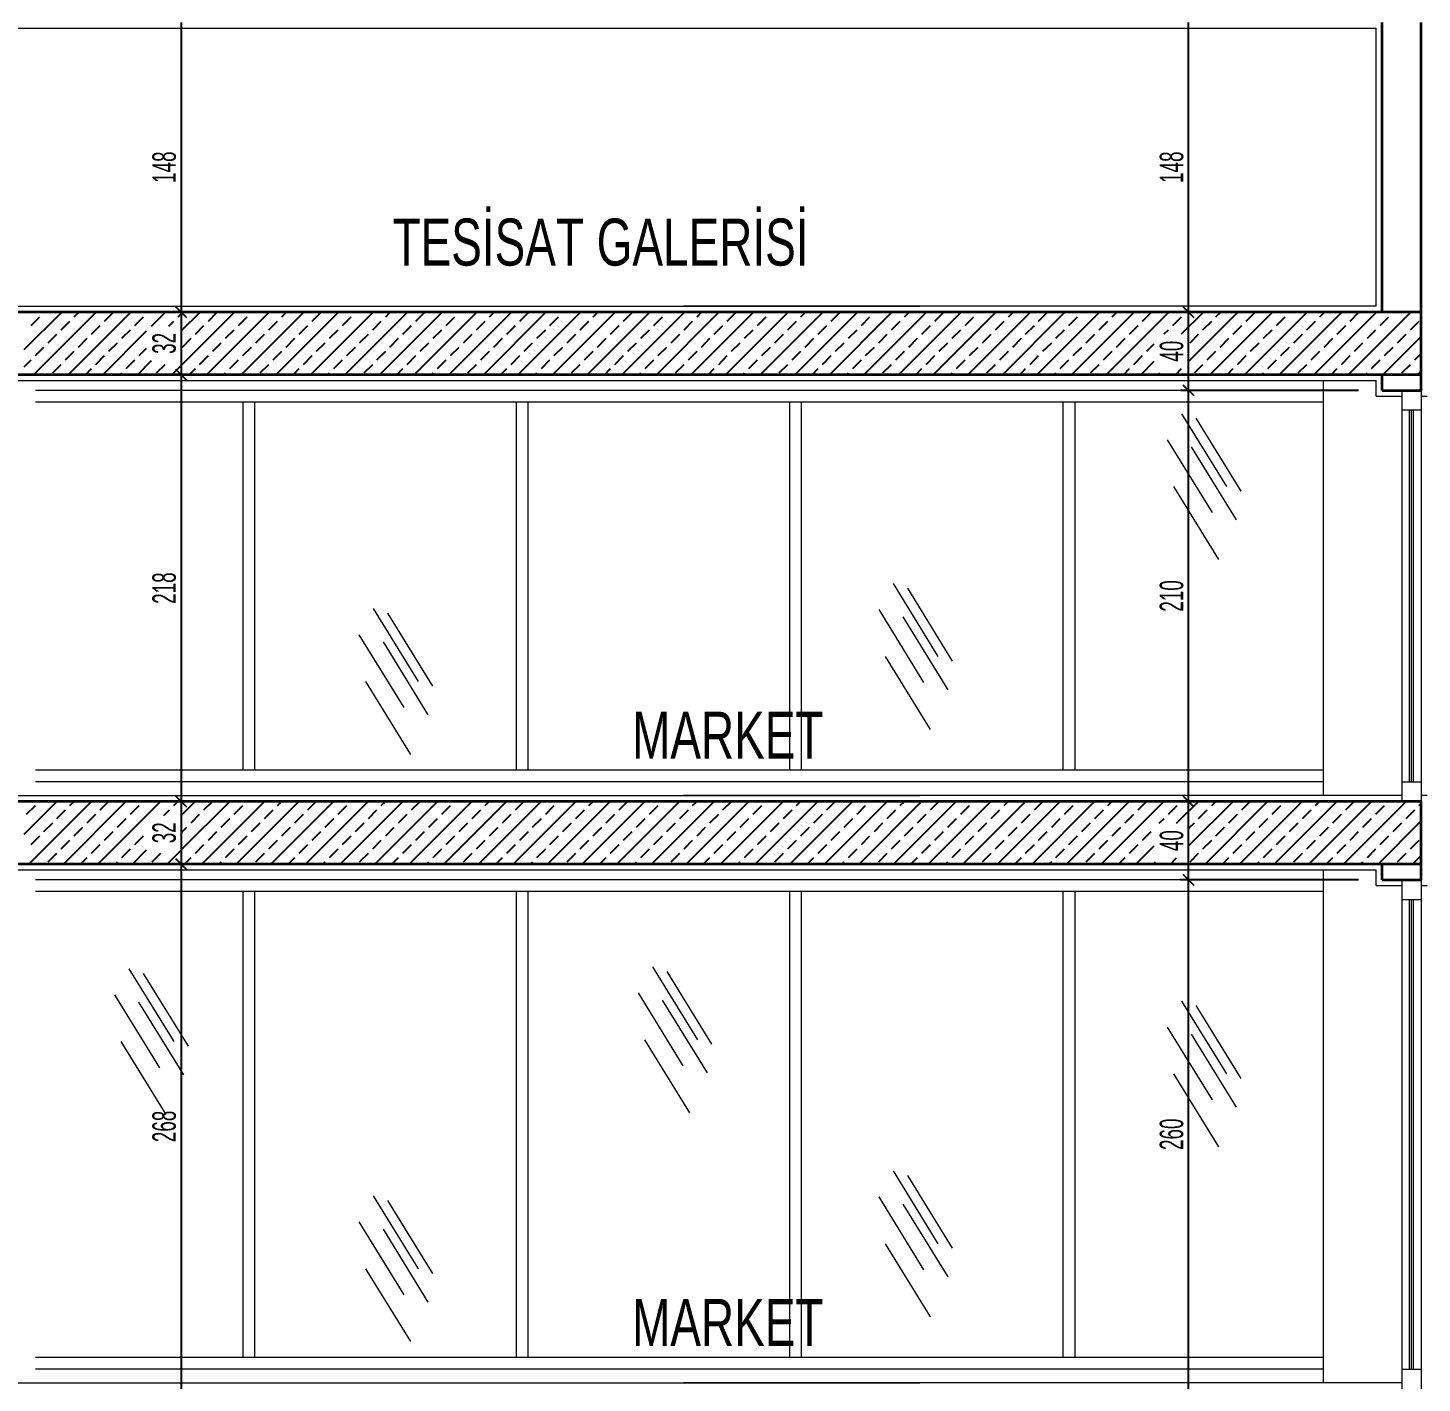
# Model space of a CAD drawing. Header units: inches. Extents: x -7543 to -822, y 102837 to 190349.
# Drawn here: x -827.2412 to -827.0987, y 102836.7985 to 102836.9369 of the extents above; entities that cross this region are included whole.
import ezdxf

# ---------------------------------------------------------------- set-up
doc = ezdxf.new("R2010")
doc.units = ezdxf.units.IN
doc.header["$MEASUREMENT"] = 0
doc.layers.get('0').update_dxf_attribs({"lineweight": 25})
for name, color, linetype, lineweight, true_color in [('DUVAR', 7, 'Continuous', 35, 0xfc4642), ('KAPI', 7, 'Continuous', 18, 0xffb360), ('PENCERE', 7, 'Continuous', 18, 0xffb360)]:
    doc.layers.add(name, color=color, linetype=linetype, lineweight=lineweight, true_color=true_color)
for name, color, linetype, lineweight in [('ICOL', 55, 'Continuous', 25), ('SIVA', 150, 'Continuous', 15), ('TARAMA', 8, 'Continuous', 25), ('YAZI', 7, 'Continuous', 25)]:
    doc.layers.add(name, color=color, linetype=linetype, lineweight=lineweight)
doc.styles.add('arıal', font='arial.ttf', dxfattribs={"width": 0.7})
doc.styles.add('OLCU', font='tromand.shx', dxfattribs={"width": 0.6, "height": 12})

# ---------------------------------------------------------------- blocks, each defined once
blk = doc.blocks.new('_Oblique')
at = {"color": 0, "linetype": 'ByBlock', "lineweight": -2}
blk.add_line((-0.5, -0.5), (0.5, 0.5), dxfattribs=at)

msp = doc.modelspace()

# ---------------------------------------------------------------- linework, layer by layer
at = {"layer": 'DUVAR'}
for p, q in [((-827.10279, 102836.90788), (-827.10279, 102836.93748)), ((-827.09879, 102836.89988), (-827.09879, 102836.93748)), ((-827.09879, 102836.90788), (-827.27379, 102836.90788)), ((-827.09879, 102836.90148), (-827.27379, 102836.90148)), ((-827.10279, 102836.89988), (-827.10279, 102836.90148)), ((-827.10279, 102836.89988), (-827.09879, 102836.89988)), ((-827.09879, 102836.85788), (-827.27379, 102836.85788)), ((-827.09879, 102836.84988), (-827.09879, 102836.85788)), ((-827.09879, 102836.85148), (-827.27379, 102836.85148)), ((-827.10279, 102836.84988), (-827.10279, 102836.85148)), ((-827.10279, 102836.84988), (-827.09879, 102836.84988))]:
    msp.add_line(p, q, dxfattribs=at)
at = {"layer": 'ICOL'}
for p, q in [((-827.22552, 102836.93748), (-827.22552, 102836.90788)), ((-827.12257, 102836.90788), (-827.12257, 102836.93748)), ((-827.22552, 102836.90788), (-827.22552, 102836.90148)), ((-827.12257, 102836.89988), (-827.12257, 102836.90788)), ((-827.22552, 102836.90148), (-827.22552, 102836.85788)), ((-827.12257, 102836.85788), (-827.12257, 102836.89988)), ((-827.22552, 102836.85788), (-827.22552, 102836.85148)), ((-827.12257, 102836.84988), (-827.12257, 102836.85788)), ((-827.22552, 102836.85148), (-827.22552, 102836.79788)), ((-827.12257, 102836.79788), (-827.12257, 102836.84988))]:
    msp.add_line(p, q, dxfattribs=at)
at = {"layer": 'ICOL', "color": 53}
for p, q in [((-827.22792, 102836.90788), (-827.22636, 102836.90788)), ((-827.22792, 102836.90788), (-827.22636, 102836.90788)), ((-827.12039, 102836.90788), (-827.12341, 102836.90788)), ((-827.12039, 102836.90788), (-827.12341, 102836.90788)), ((-827.22792, 102836.90148), (-827.22636, 102836.90148)), ((-827.22792, 102836.90148), (-827.22636, 102836.90148)), ((-827.10519, 102836.89988), (-827.12341, 102836.89988)), ((-827.10519, 102836.89988), (-827.12341, 102836.89988)), ((-827.22792, 102836.85788), (-827.22636, 102836.85788)), ((-827.22792, 102836.85788), (-827.22636, 102836.85788)), ((-827.12112, 102836.85788), (-827.12341, 102836.85788)), ((-827.12112, 102836.85788), (-827.12341, 102836.85788)), ((-827.22792, 102836.85148), (-827.22636, 102836.85148)), ((-827.22792, 102836.85148), (-827.22636, 102836.85148)), ((-827.10519, 102836.84988), (-827.12341, 102836.84988)), ((-827.10519, 102836.84988), (-827.12341, 102836.84988))]:
    msp.add_line(p, q, dxfattribs=at)
at = {"layer": 'KAPI'}
for p, q in [((-827.10879, 102836.85848), (-827.10879, 102836.90088)), ((-827.10879, 102836.89988), (-827.24042, 102836.89988)), ((-827.10079, 102836.89988), (-827.10079, 102836.85788)), ((-827.09879, 102836.89988), (-827.09879, 102836.85788)), ((-827.10879, 102836.89868), (-827.24042, 102836.89868)), ((-827.21923, 102836.89868), (-827.21923, 102836.86108)), ((-827.21803, 102836.89868), (-827.21803, 102836.86108)), ((-827.19129, 102836.89868), (-827.19129, 102836.86108)), ((-827.19009, 102836.89868), (-827.19009, 102836.86108)), ((-827.16335, 102836.89868), (-827.16335, 102836.86108)), ((-827.16215, 102836.89868), (-827.16215, 102836.86108)), ((-827.13541, 102836.89868), (-827.13541, 102836.86108)), ((-827.13421, 102836.89868), (-827.13421, 102836.86108)), ((-827.10079, 102836.89788), (-827.09879, 102836.89788)), ((-827.09999, 102836.85988), (-827.09999, 102836.89788)), ((-827.09979, 102836.85988), (-827.09979, 102836.89788)), ((-827.09959, 102836.85988), (-827.09959, 102836.89788)), ((-827.1233, 102836.89749), (-827.11871, 102836.89005)), ((-827.12183, 102836.89703), (-827.11724, 102836.88958)), ((-827.12476, 102836.89483), (-827.12017, 102836.88739)), ((-827.1223, 102836.8941), (-827.11771, 102836.88665)), ((-827.1241, 102836.89005), (-827.1195, 102836.8826)), ((-827.15277, 102836.88014), (-827.14818, 102836.87269)), ((-827.15131, 102836.87967), (-827.14672, 102836.87223)), ((-827.20589, 102836.87758), (-827.2013, 102836.87013)), ((-827.20442, 102836.87712), (-827.19983, 102836.86967)), ((-827.15424, 102836.87748), (-827.14965, 102836.87003)), ((-827.15178, 102836.87675), (-827.14718, 102836.8693)), ((-827.20735, 102836.87492), (-827.20276, 102836.86747)), ((-827.20489, 102836.87419), (-827.2003, 102836.86674)), ((-827.15357, 102836.87269), (-827.14898, 102836.86524)), ((-827.20669, 102836.87013), (-827.2021, 102836.86269)), ((-827.10879, 102836.86108), (-827.24042, 102836.86108)), ((-827.10879, 102836.85988), (-827.24042, 102836.85988)), ((-827.10879, 102836.79848), (-827.10879, 102836.85088)), ((-827.10879, 102836.84988), (-827.24042, 102836.84988)), ((-827.10079, 102836.84988), (-827.10079, 102836.79788)), ((-827.09879, 102836.84988), (-827.09879, 102836.79788)), ((-827.10879, 102836.84868), (-827.24042, 102836.84868)), ((-827.21923, 102836.84868), (-827.21923, 102836.80108)), ((-827.21803, 102836.84868), (-827.21803, 102836.80108)), ((-827.19129, 102836.84868), (-827.19129, 102836.80108)), ((-827.19009, 102836.84868), (-827.19009, 102836.80108)), ((-827.16335, 102836.84868), (-827.16335, 102836.80108)), ((-827.16215, 102836.84868), (-827.16215, 102836.80108)), ((-827.13541, 102836.84868), (-827.13541, 102836.80108)), ((-827.13421, 102836.84868), (-827.13421, 102836.80108)), ((-827.10079, 102836.84788), (-827.09879, 102836.84788)), ((-827.09999, 102836.79988), (-827.09999, 102836.84788)), ((-827.09979, 102836.79988), (-827.09979, 102836.84788)), ((-827.09959, 102836.79988), (-827.09959, 102836.84788)), ((-827.23087, 102836.84079), (-827.22628, 102836.83334)), ((-827.17736, 102836.84098), (-827.17277, 102836.83353)), ((-827.22941, 102836.84032), (-827.22482, 102836.83287)), ((-827.1759, 102836.84052), (-827.17131, 102836.83307)), ((-827.23234, 102836.83813), (-827.22774, 102836.83068)), ((-827.17883, 102836.83832), (-827.17424, 102836.83087)), ((-827.22987, 102836.83739), (-827.22528, 102836.82994)), ((-827.17637, 102836.83759), (-827.17177, 102836.83014)), ((-827.1233, 102836.83749), (-827.11871, 102836.83005)), ((-827.12183, 102836.83703), (-827.11724, 102836.82958)), ((-827.17816, 102836.83353), (-827.17357, 102836.82608)), ((-827.12476, 102836.83483), (-827.12017, 102836.82739)), ((-827.1223, 102836.8341), (-827.11771, 102836.82665)), ((-827.23167, 102836.83334), (-827.22708, 102836.82589)), ((-827.1241, 102836.83005), (-827.1195, 102836.8226)), ((-827.15277, 102836.82014), (-827.14818, 102836.81269)), ((-827.15131, 102836.81967), (-827.14672, 102836.81223)), ((-827.20589, 102836.81758), (-827.2013, 102836.81013)), ((-827.20442, 102836.81712), (-827.19983, 102836.80967)), ((-827.15424, 102836.81748), (-827.14965, 102836.81003)), ((-827.15178, 102836.81675), (-827.14718, 102836.8093)), ((-827.20735, 102836.81492), (-827.20276, 102836.80747)), ((-827.20489, 102836.81419), (-827.2003, 102836.80674)), ((-827.15357, 102836.81269), (-827.14898, 102836.80524)), ((-827.20669, 102836.81013), (-827.2021, 102836.80269)), ((-827.10879, 102836.80108), (-827.24042, 102836.80108)), ((-827.10879, 102836.79988), (-827.24042, 102836.79988))]:
    msp.add_line(p, q, dxfattribs=at)
at = {"layer": 'PENCERE'}
for p, q in [((-827.10079, 102836.85988), (-827.09879, 102836.85988)), ((-827.10079, 102836.79988), (-827.09879, 102836.79988))]:
    msp.add_line(p, q, dxfattribs=at)
at = {"layer": 'SIVA'}
for p, q in [((-827.27499, 102836.93688), (-827.10339, 102836.93688)), ((-827.10339, 102836.90848), (-827.10339, 102836.93688)), ((-827.27379, 102836.90848), (-827.15004, 102836.90848)), ((-827.10339, 102836.90848), (-827.17419, 102836.90848)), ((-827.27499, 102836.90088), (-827.10339, 102836.90088)), ((-827.10339, 102836.89928), (-827.10339, 102836.90088)), ((-827.10339, 102836.89928), (-827.10079, 102836.89928)), ((-827.09879, 102836.89928), (-827.09819, 102836.89928)), ((-827.27379, 102836.85848), (-827.15004, 102836.85848)), ((-827.10079, 102836.85848), (-827.17419, 102836.85848)), ((-827.09819, 102836.85848), (-827.09879, 102836.85848)), ((-827.27499, 102836.85088), (-827.10339, 102836.85088)), ((-827.10339, 102836.84928), (-827.10339, 102836.85088)), ((-827.10339, 102836.84928), (-827.10079, 102836.84928)), ((-827.09879, 102836.84928), (-827.09819, 102836.84928)), ((-827.27379, 102836.79848), (-827.15004, 102836.79848)), ((-827.10079, 102836.79848), (-827.17419, 102836.79848))]:
    msp.add_line(p, q, dxfattribs=at)
at = {"layer": 'TARAMA'}
for p, q in [((-827.24157, 102836.90405), (-827.23773, 102836.90788)), ((-827.2406, 102836.90148), (-827.2342, 102836.90788)), ((-827.23954, 102836.90785), (-827.2395, 102836.90788)), ((-827.23706, 102836.90148), (-827.23066, 102836.90788)), ((-827.23644, 102836.90741), (-827.23597, 102836.90788)), ((-827.23335, 102836.90696), (-827.23247, 102836.90785)), ((-827.22893, 102836.90785), (-827.22889, 102836.90788)), ((-827.22856, 102836.90645), (-827.22713, 102836.90788)), ((-827.22646, 102836.90148), (-827.22006, 102836.90788)), ((-827.22584, 102836.90741), (-827.22536, 102836.90788)), ((-827.22545, 102836.90603), (-827.22359, 102836.90788)), ((-827.22292, 102836.90148), (-827.21652, 102836.90788)), ((-827.22274, 102836.90696), (-827.22186, 102836.90785)), ((-827.21938, 102836.90148), (-827.21298, 102836.90788)), ((-827.21832, 102836.90785), (-827.21829, 102836.90788)), ((-827.21585, 102836.90148), (-827.20945, 102836.90788)), ((-827.21523, 102836.90741), (-827.21475, 102836.90788)), ((-827.21231, 102836.90148), (-827.20591, 102836.90788)), ((-827.21214, 102836.90696), (-827.21125, 102836.90785)), ((-827.20878, 102836.90148), (-827.20238, 102836.90788)), ((-827.20772, 102836.90785), (-827.20768, 102836.90788)), ((-827.20524, 102836.90148), (-827.19884, 102836.90788)), ((-827.20462, 102836.90741), (-827.20415, 102836.90788)), ((-827.20171, 102836.90148), (-827.19531, 102836.90788)), ((-827.20153, 102836.90696), (-827.20065, 102836.90785)), ((-827.19817, 102836.90148), (-827.19177, 102836.90788)), ((-827.19711, 102836.90785), (-827.19707, 102836.90788)), ((-827.19464, 102836.90148), (-827.18824, 102836.90788)), ((-827.19402, 102836.90741), (-827.19354, 102836.90788)), ((-827.1911, 102836.90148), (-827.1847, 102836.90788)), ((-827.19092, 102836.90696), (-827.19004, 102836.90785)), ((-827.18756, 102836.90148), (-827.18116, 102836.90788)), ((-827.1865, 102836.90785), (-827.18647, 102836.90788)), ((-827.18403, 102836.90148), (-827.17763, 102836.90788)), ((-827.18341, 102836.90741), (-827.18293, 102836.90788)), ((-827.18049, 102836.90148), (-827.17409, 102836.90788)), ((-827.18032, 102836.90696), (-827.17943, 102836.90785)), ((-827.17696, 102836.90148), (-827.17056, 102836.90788)), ((-827.1759, 102836.90785), (-827.17586, 102836.90788)), ((-827.17342, 102836.90148), (-827.16702, 102836.90788)), ((-827.1728, 102836.90741), (-827.17233, 102836.90788)), ((-827.16989, 102836.90148), (-827.16349, 102836.90788)), ((-827.16971, 102836.90696), (-827.16883, 102836.90785)), ((-827.16635, 102836.90148), (-827.15995, 102836.90788)), ((-827.16529, 102836.90785), (-827.16525, 102836.90788)), ((-827.16282, 102836.90148), (-827.15642, 102836.90788)), ((-827.1622, 102836.90741), (-827.16172, 102836.90788)), ((-827.15928, 102836.90148), (-827.15288, 102836.90788)), ((-827.1591, 102836.90696), (-827.15822, 102836.90785)), ((-827.15574, 102836.90148), (-827.14934, 102836.90788)), ((-827.15468, 102836.90785), (-827.15465, 102836.90788)), ((-827.15221, 102836.90148), (-827.14581, 102836.90788)), ((-827.15159, 102836.90741), (-827.15111, 102836.90788)), ((-827.14867, 102836.90148), (-827.14227, 102836.90788)), ((-827.1485, 102836.90696), (-827.14761, 102836.90785)), ((-827.14514, 102836.90148), (-827.13874, 102836.90788)), ((-827.14408, 102836.90785), (-827.14404, 102836.90788)), ((-827.1416, 102836.90148), (-827.1352, 102836.90788)), ((-827.14098, 102836.90741), (-827.14051, 102836.90788)), ((-827.13807, 102836.90148), (-827.13167, 102836.90788)), ((-827.13789, 102836.90696), (-827.13701, 102836.90785)), ((-827.13453, 102836.90148), (-827.12813, 102836.90788)), ((-827.13347, 102836.90785), (-827.13343, 102836.90788)), ((-827.131, 102836.90148), (-827.1246, 102836.90788)), ((-827.13038, 102836.90741), (-827.1299, 102836.90788)), ((-827.12728, 102836.90696), (-827.1264, 102836.90785)), ((-827.12329, 102836.90565), (-827.12106, 102836.90788)), ((-827.12286, 102836.90785), (-827.12283, 102836.90788)), ((-827.1225, 102836.90291), (-827.11752, 102836.90788)), ((-827.12039, 102836.90148), (-827.11399, 102836.90788)), ((-827.11977, 102836.90741), (-827.11929, 102836.90788)), ((-827.11685, 102836.90148), (-827.11045, 102836.90788)), ((-827.11668, 102836.90696), (-827.11579, 102836.90785)), ((-827.11332, 102836.90148), (-827.10692, 102836.90788)), ((-827.11226, 102836.90785), (-827.11222, 102836.90788)), ((-827.10978, 102836.90148), (-827.10338, 102836.90788)), ((-827.10916, 102836.90741), (-827.10869, 102836.90788)), ((-827.10625, 102836.90148), (-827.09985, 102836.90788)), ((-827.10607, 102836.90696), (-827.10519, 102836.90785)), ((-827.10165, 102836.90785), (-827.10161, 102836.90788)), ((-827.24086, 102836.90652), (-827.23998, 102836.90741)), ((-827.23777, 102836.90608), (-827.23689, 102836.90696)), ((-827.23468, 102836.90564), (-827.23379, 102836.90652)), ((-827.23026, 102836.90652), (-827.22937, 102836.90741)), ((-827.22679, 102836.90645), (-827.22628, 102836.90696)), ((-827.22407, 102836.90564), (-827.22319, 102836.90652)), ((-827.21965, 102836.90652), (-827.21877, 102836.90741)), ((-827.21656, 102836.90608), (-827.21567, 102836.90696)), ((-827.21346, 102836.90564), (-827.21258, 102836.90652)), ((-827.20904, 102836.90652), (-827.20816, 102836.90741)), ((-827.20595, 102836.90608), (-827.20507, 102836.90696)), ((-827.20286, 102836.90564), (-827.20197, 102836.90652)), ((-827.19844, 102836.90652), (-827.19755, 102836.90741)), ((-827.19534, 102836.90608), (-827.19446, 102836.90696)), ((-827.19225, 102836.90564), (-827.19137, 102836.90652)), ((-827.18783, 102836.90652), (-827.18695, 102836.90741)), ((-827.18474, 102836.90608), (-827.18385, 102836.90696)), ((-827.18164, 102836.90564), (-827.18076, 102836.90652)), ((-827.17722, 102836.90652), (-827.17634, 102836.90741)), ((-827.17413, 102836.90608), (-827.17325, 102836.90696)), ((-827.17104, 102836.90564), (-827.17015, 102836.90652)), ((-827.16662, 102836.90652), (-827.16573, 102836.90741)), ((-827.16352, 102836.90608), (-827.16264, 102836.90696)), ((-827.16043, 102836.90564), (-827.15955, 102836.90652)), ((-827.15601, 102836.90652), (-827.15513, 102836.90741)), ((-827.15292, 102836.90608), (-827.15203, 102836.90696)), ((-827.14982, 102836.90564), (-827.14894, 102836.90652)), ((-827.1454, 102836.90652), (-827.14452, 102836.90741)), ((-827.14231, 102836.90608), (-827.14143, 102836.90696)), ((-827.13922, 102836.90564), (-827.13833, 102836.90652)), ((-827.1348, 102836.90652), (-827.13391, 102836.90741)), ((-827.1317, 102836.90608), (-827.13082, 102836.90696)), ((-827.12861, 102836.90564), (-827.12773, 102836.90652)), ((-827.12419, 102836.90652), (-827.12331, 102836.90741)), ((-827.1211, 102836.90608), (-827.12021, 102836.90696)), ((-827.118, 102836.90564), (-827.11712, 102836.90652)), ((-827.11358, 102836.90652), (-827.1127, 102836.90741)), ((-827.11049, 102836.90608), (-827.10961, 102836.90696)), ((-827.1074, 102836.90564), (-827.10651, 102836.90652)), ((-827.10298, 102836.90652), (-827.10209, 102836.90741)), ((-827.09988, 102836.90608), (-827.099, 102836.90696)), ((-827.2391, 102836.90475), (-827.23821, 102836.90564)), ((-827.236, 102836.90431), (-827.23512, 102836.9052)), ((-827.23353, 102836.90148), (-827.22905, 102836.90596)), ((-827.23158, 102836.9052), (-827.2307, 102836.90608)), ((-827.2254, 102836.90431), (-827.22451, 102836.9052)), ((-827.22098, 102836.9052), (-827.22009, 102836.90608)), ((-827.21788, 102836.90475), (-827.217, 102836.90564)), ((-827.21479, 102836.90431), (-827.2139, 102836.9052)), ((-827.21037, 102836.9052), (-827.20949, 102836.90608)), ((-827.20728, 102836.90475), (-827.20639, 102836.90564)), ((-827.20418, 102836.90431), (-827.2033, 102836.9052)), ((-827.19976, 102836.9052), (-827.19888, 102836.90608)), ((-827.19667, 102836.90475), (-827.19579, 102836.90564)), ((-827.19358, 102836.90431), (-827.19269, 102836.9052)), ((-827.18916, 102836.9052), (-827.18827, 102836.90608)), ((-827.18606, 102836.90475), (-827.18518, 102836.90564)), ((-827.18297, 102836.90431), (-827.18208, 102836.9052)), ((-827.17855, 102836.9052), (-827.17767, 102836.90608)), ((-827.17546, 102836.90475), (-827.17457, 102836.90564)), ((-827.17236, 102836.90431), (-827.17148, 102836.9052)), ((-827.16794, 102836.9052), (-827.16706, 102836.90608)), ((-827.16485, 102836.90475), (-827.16397, 102836.90564)), ((-827.16176, 102836.90431), (-827.16087, 102836.9052)), ((-827.15734, 102836.9052), (-827.15645, 102836.90608)), ((-827.15424, 102836.90475), (-827.15336, 102836.90564)), ((-827.15115, 102836.90431), (-827.15027, 102836.9052)), ((-827.14673, 102836.9052), (-827.14585, 102836.90608)), ((-827.14364, 102836.90475), (-827.14275, 102836.90564)), ((-827.14054, 102836.90431), (-827.13966, 102836.9052)), ((-827.13612, 102836.9052), (-827.13524, 102836.90608)), ((-827.13303, 102836.90475), (-827.13215, 102836.90564)), ((-827.12994, 102836.90431), (-827.12905, 102836.9052)), ((-827.12506, 102836.90565), (-827.12463, 102836.90608)), ((-827.12242, 102836.90475), (-827.12154, 102836.90564)), ((-827.11933, 102836.90431), (-827.11845, 102836.9052)), ((-827.11491, 102836.9052), (-827.11403, 102836.90608)), ((-827.11182, 102836.90475), (-827.11093, 102836.90564)), ((-827.10872, 102836.90431), (-827.10784, 102836.9052)), ((-827.1043, 102836.9052), (-827.10342, 102836.90608)), ((-827.10271, 102836.90148), (-827.09879, 102836.9054)), ((-827.10121, 102836.90475), (-827.10033, 102836.90564)), ((-827.24042, 102836.90343), (-827.23954, 102836.90431)), ((-827.23733, 102836.90299), (-827.23644, 102836.90387)), ((-827.23423, 102836.90254), (-827.23335, 102836.90343)), ((-827.23291, 102836.90387), (-827.23202, 102836.90475)), ((-827.22981, 102836.90343), (-827.22905, 102836.90419)), ((-827.22363, 102836.90254), (-827.22274, 102836.90343)), ((-827.2223, 102836.90387), (-827.22142, 102836.90475)), ((-827.21921, 102836.90343), (-827.21832, 102836.90431)), ((-827.21611, 102836.90299), (-827.21523, 102836.90387)), ((-827.21302, 102836.90254), (-827.21214, 102836.90343)), ((-827.21169, 102836.90387), (-827.21081, 102836.90475)), ((-827.2086, 102836.90343), (-827.20772, 102836.90431)), ((-827.20551, 102836.90299), (-827.20462, 102836.90387)), ((-827.20241, 102836.90254), (-827.20153, 102836.90343)), ((-827.20109, 102836.90387), (-827.2002, 102836.90475)), ((-827.19799, 102836.90343), (-827.19711, 102836.90431)), ((-827.1949, 102836.90299), (-827.19402, 102836.90387)), ((-827.19181, 102836.90254), (-827.19092, 102836.90343)), ((-827.19048, 102836.90387), (-827.1896, 102836.90475)), ((-827.18739, 102836.90343), (-827.1865, 102836.90431)), ((-827.18429, 102836.90299), (-827.18341, 102836.90387)), ((-827.1812, 102836.90254), (-827.18032, 102836.90343)), ((-827.17988, 102836.90387), (-827.17899, 102836.90475)), ((-827.17678, 102836.90343), (-827.1759, 102836.90431)), ((-827.17369, 102836.90299), (-827.1728, 102836.90387)), ((-827.17059, 102836.90254), (-827.16971, 102836.90343)), ((-827.16927, 102836.90387), (-827.16838, 102836.90475)), ((-827.16618, 102836.90343), (-827.16529, 102836.90431)), ((-827.16308, 102836.90299), (-827.1622, 102836.90387)), ((-827.15999, 102836.90254), (-827.1591, 102836.90343)), ((-827.15866, 102836.90387), (-827.15778, 102836.90475)), ((-827.15557, 102836.90343), (-827.15468, 102836.90431)), ((-827.15247, 102836.90299), (-827.15159, 102836.90387)), ((-827.14938, 102836.90254), (-827.1485, 102836.90343)), ((-827.14806, 102836.90387), (-827.14717, 102836.90475)), ((-827.14496, 102836.90343), (-827.14408, 102836.90431)), ((-827.14187, 102836.90299), (-827.14098, 102836.90387)), ((-827.13877, 102836.90254), (-827.13789, 102836.90343)), ((-827.13745, 102836.90387), (-827.13656, 102836.90475)), ((-827.13436, 102836.90343), (-827.13347, 102836.90431)), ((-827.13126, 102836.90299), (-827.13038, 102836.90387)), ((-827.12817, 102836.90254), (-827.12728, 102836.90343)), ((-827.12684, 102836.90387), (-827.1261, 102836.90462)), ((-827.12066, 102836.90299), (-827.11977, 102836.90387)), ((-827.11756, 102836.90254), (-827.11668, 102836.90343)), ((-827.11624, 102836.90387), (-827.11535, 102836.90475)), ((-827.11314, 102836.90343), (-827.11226, 102836.90431)), ((-827.11005, 102836.90299), (-827.10916, 102836.90387)), ((-827.10695, 102836.90254), (-827.10607, 102836.90343)), ((-827.10563, 102836.90387), (-827.10475, 102836.90475)), ((-827.10254, 102836.90343), (-827.10165, 102836.90431)), ((-827.09944, 102836.90299), (-827.09879, 102836.90364)), ((-827.24157, 102836.90228), (-827.24086, 102836.90299)), ((-827.23865, 102836.90166), (-827.23777, 102836.90254)), ((-827.23529, 102836.90148), (-827.23468, 102836.9021)), ((-827.23114, 102836.9021), (-827.23026, 102836.90299)), ((-827.22999, 102836.90148), (-827.22856, 102836.90292)), ((-827.22805, 102836.90166), (-827.22716, 102836.90254)), ((-827.22469, 102836.90148), (-827.22407, 102836.9021)), ((-827.22053, 102836.9021), (-827.21965, 102836.90299)), ((-827.21744, 102836.90166), (-827.21656, 102836.90254)), ((-827.21408, 102836.90148), (-827.21346, 102836.9021)), ((-827.20993, 102836.9021), (-827.20904, 102836.90299)), ((-827.20683, 102836.90166), (-827.20595, 102836.90254)), ((-827.20347, 102836.90148), (-827.20286, 102836.9021)), ((-827.19932, 102836.9021), (-827.19844, 102836.90299)), ((-827.19623, 102836.90166), (-827.19534, 102836.90254)), ((-827.19287, 102836.90148), (-827.19225, 102836.9021)), ((-827.18871, 102836.9021), (-827.18783, 102836.90299)), ((-827.18562, 102836.90166), (-827.18474, 102836.90254)), ((-827.18226, 102836.90148), (-827.18164, 102836.9021)), ((-827.17811, 102836.9021), (-827.17722, 102836.90299)), ((-827.17501, 102836.90166), (-827.17413, 102836.90254)), ((-827.17165, 102836.90148), (-827.17104, 102836.9021)), ((-827.1675, 102836.9021), (-827.16662, 102836.90299)), ((-827.16441, 102836.90166), (-827.16352, 102836.90254)), ((-827.16105, 102836.90148), (-827.16043, 102836.9021)), ((-827.15689, 102836.9021), (-827.15601, 102836.90299)), ((-827.1538, 102836.90166), (-827.15292, 102836.90254)), ((-827.15044, 102836.90148), (-827.14982, 102836.9021)), ((-827.14629, 102836.9021), (-827.1454, 102836.90299)), ((-827.14319, 102836.90166), (-827.14231, 102836.90254)), ((-827.13983, 102836.90148), (-827.13922, 102836.9021)), ((-827.13568, 102836.9021), (-827.1348, 102836.90299)), ((-827.13259, 102836.90166), (-827.1317, 102836.90254)), ((-827.12923, 102836.90148), (-827.12861, 102836.9021)), ((-827.12746, 102836.90148), (-827.1261, 102836.90285)), ((-827.12507, 102836.9021), (-827.12506, 102836.90212)), ((-827.12392, 102836.90148), (-827.12329, 102836.90212)), ((-827.12198, 102836.90166), (-827.1211, 102836.90254)), ((-827.11862, 102836.90148), (-827.118, 102836.9021)), ((-827.11447, 102836.9021), (-827.11358, 102836.90299)), ((-827.11137, 102836.90166), (-827.11049, 102836.90254)), ((-827.10801, 102836.90148), (-827.1074, 102836.9021)), ((-827.10386, 102836.9021), (-827.10298, 102836.90299)), ((-827.10077, 102836.90166), (-827.09988, 102836.90254)), ((-827.23176, 102836.90148), (-827.23158, 102836.90166)), ((-827.22115, 102836.90148), (-827.22098, 102836.90166)), ((-827.21055, 102836.90148), (-827.21037, 102836.90166)), ((-827.19994, 102836.90148), (-827.19976, 102836.90166)), ((-827.18933, 102836.90148), (-827.18916, 102836.90166)), ((-827.17873, 102836.90148), (-827.17855, 102836.90166)), ((-827.16812, 102836.90148), (-827.16794, 102836.90166)), ((-827.15751, 102836.90148), (-827.15734, 102836.90166)), ((-827.14691, 102836.90148), (-827.14673, 102836.90166)), ((-827.1363, 102836.90148), (-827.13612, 102836.90166)), ((-827.12569, 102836.90148), (-827.12552, 102836.90166)), ((-827.11509, 102836.90148), (-827.11491, 102836.90166)), ((-827.10448, 102836.90148), (-827.1043, 102836.90166)), ((-827.09918, 102836.90148), (-827.09879, 102836.90187)), ((-827.24157, 102836.85455), (-827.23824, 102836.85788)), ((-827.2411, 102836.85148), (-827.2347, 102836.85788)), ((-827.23756, 102836.85148), (-827.23116, 102836.85788)), ((-827.23689, 102836.85747), (-827.23647, 102836.85788)), ((-827.23403, 102836.85148), (-827.22763, 102836.85788)), ((-827.23379, 102836.85702), (-827.23293, 102836.85788)), ((-827.22628, 102836.85747), (-827.22586, 102836.85788)), ((-827.22553, 102836.85645), (-827.22409, 102836.85788)), ((-827.22545, 102836.85299), (-827.22056, 102836.85788)), ((-827.22342, 102836.85148), (-827.21702, 102836.85788)), ((-827.22319, 102836.85702), (-827.22233, 102836.85788)), ((-827.21989, 102836.85148), (-827.21349, 102836.85788)), ((-827.21635, 102836.85148), (-827.20995, 102836.85788)), ((-827.21567, 102836.85747), (-827.21525, 102836.85788)), ((-827.21282, 102836.85148), (-827.20642, 102836.85788)), ((-827.21258, 102836.85702), (-827.21172, 102836.85788)), ((-827.20928, 102836.85148), (-827.20288, 102836.85788)), ((-827.20574, 102836.85148), (-827.19934, 102836.85788)), ((-827.20507, 102836.85747), (-827.20465, 102836.85788)), ((-827.20221, 102836.85148), (-827.19581, 102836.85788)), ((-827.20197, 102836.85702), (-827.20111, 102836.85788)), ((-827.19867, 102836.85148), (-827.19227, 102836.85788)), ((-827.19514, 102836.85148), (-827.18874, 102836.85788)), ((-827.19446, 102836.85747), (-827.19404, 102836.85788)), ((-827.1916, 102836.85148), (-827.1852, 102836.85788)), ((-827.19137, 102836.85702), (-827.19051, 102836.85788)), ((-827.18807, 102836.85148), (-827.18167, 102836.85788)), ((-827.18453, 102836.85148), (-827.17813, 102836.85788)), ((-827.18385, 102836.85747), (-827.18343, 102836.85788)), ((-827.181, 102836.85148), (-827.1746, 102836.85788)), ((-827.18076, 102836.85702), (-827.1799, 102836.85788)), ((-827.17746, 102836.85148), (-827.17106, 102836.85788)), ((-827.17392, 102836.85148), (-827.16752, 102836.85788)), ((-827.17325, 102836.85747), (-827.17283, 102836.85788)), ((-827.17039, 102836.85148), (-827.16399, 102836.85788)), ((-827.17015, 102836.85702), (-827.16929, 102836.85788)), ((-827.16685, 102836.85148), (-827.16045, 102836.85788)), ((-827.16332, 102836.85148), (-827.15692, 102836.85788)), ((-827.16264, 102836.85747), (-827.16222, 102836.85788)), ((-827.15978, 102836.85148), (-827.15338, 102836.85788)), ((-827.15955, 102836.85702), (-827.15869, 102836.85788)), ((-827.15625, 102836.85148), (-827.14985, 102836.85788)), ((-827.15271, 102836.85148), (-827.14631, 102836.85788)), ((-827.15203, 102836.85747), (-827.15161, 102836.85788)), ((-827.14918, 102836.85148), (-827.14278, 102836.85788)), ((-827.14894, 102836.85702), (-827.14808, 102836.85788)), ((-827.14564, 102836.85148), (-827.13924, 102836.85788)), ((-827.1421, 102836.85148), (-827.1357, 102836.85788)), ((-827.14143, 102836.85747), (-827.14101, 102836.85788)), ((-827.13857, 102836.85148), (-827.13217, 102836.85788)), ((-827.13833, 102836.85702), (-827.13747, 102836.85788)), ((-827.13503, 102836.85148), (-827.12863, 102836.85788)), ((-827.1315, 102836.85148), (-827.1251, 102836.85788)), ((-827.13082, 102836.85747), (-827.1304, 102836.85788)), ((-827.12773, 102836.85702), (-827.12687, 102836.85788)), ((-827.1238, 102836.85565), (-827.12156, 102836.85788)), ((-827.1225, 102836.85341), (-827.11803, 102836.85788)), ((-827.12089, 102836.85148), (-827.11449, 102836.85788)), ((-827.12021, 102836.85747), (-827.1198, 102836.85788)), ((-827.11736, 102836.85148), (-827.11096, 102836.85788)), ((-827.11712, 102836.85702), (-827.11626, 102836.85788)), ((-827.11382, 102836.85148), (-827.10742, 102836.85788)), ((-827.11029, 102836.85148), (-827.10389, 102836.85788)), ((-827.10961, 102836.85747), (-827.10919, 102836.85788)), ((-827.10675, 102836.85148), (-827.10035, 102836.85788)), ((-827.10651, 102836.85702), (-827.10565, 102836.85788)), ((-827.24131, 102836.85658), (-827.24042, 102836.85747)), ((-827.23821, 102836.85614), (-827.23733, 102836.85702)), ((-827.23512, 102836.8557), (-827.23423, 102836.85658)), ((-827.2307, 102836.85658), (-827.22981, 102836.85747)), ((-827.2273, 102836.85645), (-827.22672, 102836.85702)), ((-827.22451, 102836.8557), (-827.22363, 102836.85658)), ((-827.22009, 102836.85658), (-827.21921, 102836.85747)), ((-827.217, 102836.85614), (-827.21611, 102836.85702)), ((-827.2139, 102836.8557), (-827.21302, 102836.85658)), ((-827.20949, 102836.85658), (-827.2086, 102836.85747)), ((-827.20639, 102836.85614), (-827.20551, 102836.85702)), ((-827.2033, 102836.8557), (-827.20241, 102836.85658)), ((-827.19888, 102836.85658), (-827.19799, 102836.85747)), ((-827.19579, 102836.85614), (-827.1949, 102836.85702)), ((-827.19269, 102836.8557), (-827.19181, 102836.85658)), ((-827.18827, 102836.85658), (-827.18739, 102836.85747)), ((-827.18518, 102836.85614), (-827.18429, 102836.85702)), ((-827.18208, 102836.8557), (-827.1812, 102836.85658)), ((-827.17767, 102836.85658), (-827.17678, 102836.85747)), ((-827.17457, 102836.85614), (-827.17369, 102836.85702)), ((-827.17148, 102836.8557), (-827.17059, 102836.85658)), ((-827.16706, 102836.85658), (-827.16618, 102836.85747)), ((-827.16397, 102836.85614), (-827.16308, 102836.85702)), ((-827.16087, 102836.8557), (-827.15999, 102836.85658)), ((-827.15645, 102836.85658), (-827.15557, 102836.85747)), ((-827.15336, 102836.85614), (-827.15247, 102836.85702)), ((-827.15027, 102836.8557), (-827.14938, 102836.85658)), ((-827.14585, 102836.85658), (-827.14496, 102836.85747)), ((-827.14275, 102836.85614), (-827.14187, 102836.85702)), ((-827.13966, 102836.8557), (-827.13877, 102836.85658)), ((-827.13524, 102836.85658), (-827.13436, 102836.85747)), ((-827.13215, 102836.85614), (-827.13126, 102836.85702)), ((-827.12905, 102836.8557), (-827.12817, 102836.85658)), ((-827.12463, 102836.85658), (-827.12375, 102836.85747)), ((-827.12154, 102836.85614), (-827.12066, 102836.85702)), ((-827.11845, 102836.8557), (-827.11756, 102836.85658)), ((-827.11403, 102836.85658), (-827.11314, 102836.85747)), ((-827.11093, 102836.85614), (-827.11005, 102836.85702)), ((-827.10784, 102836.8557), (-827.10695, 102836.85658)), ((-827.10342, 102836.85658), (-827.10254, 102836.85747)), ((-827.10033, 102836.85614), (-827.09944, 102836.85702)), ((-827.099, 102836.85747), (-827.09879, 102836.85767)), ((-827.23954, 102836.85482), (-827.23865, 102836.8557)), ((-827.23644, 102836.85437), (-827.23556, 102836.85526)), ((-827.23202, 102836.85526), (-827.23114, 102836.85614)), ((-827.22545, 102836.85476), (-827.22495, 102836.85526)), ((-827.22142, 102836.85526), (-827.22053, 102836.85614)), ((-827.21832, 102836.85482), (-827.21744, 102836.8557)), ((-827.21523, 102836.85437), (-827.21435, 102836.85526)), ((-827.21081, 102836.85526), (-827.20993, 102836.85614)), ((-827.20772, 102836.85482), (-827.20683, 102836.8557)), ((-827.20462, 102836.85437), (-827.20374, 102836.85526)), ((-827.2002, 102836.85526), (-827.19932, 102836.85614)), ((-827.19711, 102836.85482), (-827.19623, 102836.8557)), ((-827.19402, 102836.85437), (-827.19313, 102836.85526)), ((-827.1896, 102836.85526), (-827.18871, 102836.85614)), ((-827.1865, 102836.85482), (-827.18562, 102836.8557)), ((-827.18341, 102836.85437), (-827.18253, 102836.85526)), ((-827.17899, 102836.85526), (-827.17811, 102836.85614)), ((-827.1759, 102836.85482), (-827.17501, 102836.8557)), ((-827.1728, 102836.85437), (-827.17192, 102836.85526)), ((-827.16838, 102836.85526), (-827.1675, 102836.85614)), ((-827.16529, 102836.85482), (-827.16441, 102836.8557)), ((-827.1622, 102836.85437), (-827.16131, 102836.85526)), ((-827.15778, 102836.85526), (-827.15689, 102836.85614)), ((-827.15468, 102836.85482), (-827.1538, 102836.8557)), ((-827.15159, 102836.85437), (-827.15071, 102836.85526)), ((-827.14717, 102836.85526), (-827.14629, 102836.85614)), ((-827.14408, 102836.85482), (-827.14319, 102836.8557)), ((-827.14098, 102836.85437), (-827.1401, 102836.85526)), ((-827.13656, 102836.85526), (-827.13568, 102836.85614)), ((-827.13347, 102836.85482), (-827.13259, 102836.8557)), ((-827.13038, 102836.85437), (-827.12949, 102836.85526)), ((-827.12556, 102836.85565), (-827.12507, 102836.85614)), ((-827.1225, 102836.85518), (-827.12198, 102836.8557)), ((-827.11977, 102836.85437), (-827.11889, 102836.85526)), ((-827.11535, 102836.85526), (-827.11447, 102836.85614)), ((-827.11226, 102836.85482), (-827.11137, 102836.8557)), ((-827.10916, 102836.85437), (-827.10828, 102836.85526)), ((-827.10475, 102836.85526), (-827.10386, 102836.85614)), ((-827.10321, 102836.85148), (-827.09879, 102836.85591)), ((-827.10165, 102836.85482), (-827.10077, 102836.8557)), ((-827.24086, 102836.85349), (-827.23998, 102836.85437)), ((-827.23777, 102836.85305), (-827.23689, 102836.85393)), ((-827.23468, 102836.85261), (-827.23379, 102836.85349)), ((-827.23335, 102836.85393), (-827.23247, 102836.85482)), ((-827.23026, 102836.85349), (-827.22937, 102836.85437)), ((-827.22407, 102836.85261), (-827.22319, 102836.85349)), ((-827.22274, 102836.85393), (-827.22186, 102836.85482)), ((-827.21965, 102836.85349), (-827.21877, 102836.85437)), ((-827.21656, 102836.85305), (-827.21567, 102836.85393)), ((-827.21346, 102836.85261), (-827.21258, 102836.85349)), ((-827.21214, 102836.85393), (-827.21125, 102836.85482)), ((-827.20904, 102836.85349), (-827.20816, 102836.85437)), ((-827.20595, 102836.85305), (-827.20507, 102836.85393)), ((-827.20286, 102836.85261), (-827.20197, 102836.85349)), ((-827.20153, 102836.85393), (-827.20065, 102836.85482)), ((-827.19844, 102836.85349), (-827.19755, 102836.85437)), ((-827.19534, 102836.85305), (-827.19446, 102836.85393)), ((-827.19225, 102836.85261), (-827.19137, 102836.85349)), ((-827.19092, 102836.85393), (-827.19004, 102836.85482)), ((-827.18783, 102836.85349), (-827.18695, 102836.85437)), ((-827.18474, 102836.85305), (-827.18385, 102836.85393)), ((-827.18164, 102836.85261), (-827.18076, 102836.85349)), ((-827.18032, 102836.85393), (-827.17943, 102836.85482)), ((-827.17722, 102836.85349), (-827.17634, 102836.85437)), ((-827.17413, 102836.85305), (-827.17325, 102836.85393)), ((-827.17104, 102836.85261), (-827.17015, 102836.85349)), ((-827.16971, 102836.85393), (-827.16883, 102836.85482)), ((-827.16662, 102836.85349), (-827.16573, 102836.85437)), ((-827.16352, 102836.85305), (-827.16264, 102836.85393)), ((-827.16043, 102836.85261), (-827.15955, 102836.85349)), ((-827.1591, 102836.85393), (-827.15822, 102836.85482)), ((-827.15601, 102836.85349), (-827.15513, 102836.85437)), ((-827.15292, 102836.85305), (-827.15203, 102836.85393)), ((-827.14982, 102836.85261), (-827.14894, 102836.85349)), ((-827.1485, 102836.85393), (-827.14761, 102836.85482)), ((-827.1454, 102836.85349), (-827.14452, 102836.85437)), ((-827.14231, 102836.85305), (-827.14143, 102836.85393)), ((-827.13922, 102836.85261), (-827.13833, 102836.85349)), ((-827.13789, 102836.85393), (-827.13701, 102836.85482)), ((-827.1348, 102836.85349), (-827.13391, 102836.85437)), ((-827.1317, 102836.85305), (-827.13082, 102836.85393)), ((-827.12861, 102836.85261), (-827.12773, 102836.85349)), ((-827.12728, 102836.85393), (-827.1264, 102836.85482)), ((-827.1211, 102836.85305), (-827.12021, 102836.85393)), ((-827.118, 102836.85261), (-827.11712, 102836.85349)), ((-827.11668, 102836.85393), (-827.11579, 102836.85482)), ((-827.11358, 102836.85349), (-827.1127, 102836.85437)), ((-827.11049, 102836.85305), (-827.10961, 102836.85393)), ((-827.1074, 102836.85261), (-827.10651, 102836.85349)), ((-827.10607, 102836.85393), (-827.10519, 102836.85482)), ((-827.10298, 102836.85349), (-827.10209, 102836.85437)), ((-827.09988, 102836.85305), (-827.099, 102836.85393)), ((-827.2391, 102836.85172), (-827.23821, 102836.85261)), ((-827.2358, 102836.85148), (-827.23512, 102836.85216)), ((-827.23158, 102836.85216), (-827.2307, 102836.85305)), ((-827.23049, 102836.85148), (-827.22905, 102836.85293)), ((-827.22849, 102836.85172), (-827.2276, 102836.85261)), ((-827.22696, 102836.85148), (-827.22552, 102836.85292)), ((-827.22519, 102836.85148), (-827.22451, 102836.85216)), ((-827.22098, 102836.85216), (-827.22009, 102836.85305)), ((-827.21788, 102836.85172), (-827.217, 102836.85261)), ((-827.21458, 102836.85148), (-827.2139, 102836.85216)), ((-827.21037, 102836.85216), (-827.20949, 102836.85305)), ((-827.20728, 102836.85172), (-827.20639, 102836.85261)), ((-827.20398, 102836.85148), (-827.2033, 102836.85216)), ((-827.19976, 102836.85216), (-827.19888, 102836.85305)), ((-827.19667, 102836.85172), (-827.19579, 102836.85261)), ((-827.19337, 102836.85148), (-827.19269, 102836.85216)), ((-827.18916, 102836.85216), (-827.18827, 102836.85305)), ((-827.18606, 102836.85172), (-827.18518, 102836.85261)), ((-827.18276, 102836.85148), (-827.18208, 102836.85216)), ((-827.17855, 102836.85216), (-827.17767, 102836.85305)), ((-827.17546, 102836.85172), (-827.17457, 102836.85261)), ((-827.17216, 102836.85148), (-827.17148, 102836.85216)), ((-827.16794, 102836.85216), (-827.16706, 102836.85305)), ((-827.16485, 102836.85172), (-827.16397, 102836.85261)), ((-827.16155, 102836.85148), (-827.16087, 102836.85216)), ((-827.15734, 102836.85216), (-827.15645, 102836.85305)), ((-827.15424, 102836.85172), (-827.15336, 102836.85261)), ((-827.15094, 102836.85148), (-827.15027, 102836.85216)), ((-827.14673, 102836.85216), (-827.14585, 102836.85305)), ((-827.14364, 102836.85172), (-827.14275, 102836.85261)), ((-827.14034, 102836.85148), (-827.13966, 102836.85216)), ((-827.13612, 102836.85216), (-827.13524, 102836.85305)), ((-827.13303, 102836.85172), (-827.13215, 102836.85261)), ((-827.12973, 102836.85148), (-827.12905, 102836.85216)), ((-827.12796, 102836.85148), (-827.1261, 102836.85335)), ((-827.12443, 102836.85148), (-827.12379, 102836.85212)), ((-827.12242, 102836.85172), (-827.12154, 102836.85261)), ((-827.11912, 102836.85148), (-827.11845, 102836.85216)), ((-827.11491, 102836.85216), (-827.11403, 102836.85305)), ((-827.11182, 102836.85172), (-827.11093, 102836.85261)), ((-827.10852, 102836.85148), (-827.10784, 102836.85216)), ((-827.1043, 102836.85216), (-827.10342, 102836.85305)), ((-827.10121, 102836.85172), (-827.10033, 102836.85261)), ((-827.09968, 102836.85148), (-827.09879, 102836.85237)), ((-827.23226, 102836.85148), (-827.23202, 102836.85172)), ((-827.22165, 102836.85148), (-827.22142, 102836.85172)), ((-827.21105, 102836.85148), (-827.21081, 102836.85172)), ((-827.20044, 102836.85148), (-827.2002, 102836.85172)), ((-827.18983, 102836.85148), (-827.1896, 102836.85172)), ((-827.17923, 102836.85148), (-827.17899, 102836.85172)), ((-827.16862, 102836.85148), (-827.16838, 102836.85172)), ((-827.15801, 102836.85148), (-827.15778, 102836.85172)), ((-827.14741, 102836.85148), (-827.14717, 102836.85172)), ((-827.1368, 102836.85148), (-827.13656, 102836.85172)), ((-827.1262, 102836.85148), (-827.12596, 102836.85172)), ((-827.11559, 102836.85148), (-827.11535, 102836.85172)), ((-827.10498, 102836.85148), (-827.10475, 102836.85172))]:
    msp.add_line(p, q, dxfattribs=at)

# ---------------------------------------------------------------- block references
at = {"layer": 'ICOL', "xscale": 0.001080000001820736, "yscale": 0.001080000001820736, "zscale": 0.001080000001820736}
for p, rotation in [((-827.22552, 102836.90788), 90), ((-827.22552, 102836.90788), 270), ((-827.12257, 102836.90788), 270), ((-827.12257, 102836.90788), 90), ((-827.22552, 102836.90148), 90), ((-827.22552, 102836.90148), 270), ((-827.12257, 102836.89988), 270), ((-827.12257, 102836.89988), 90), ((-827.22552, 102836.85788), 90), ((-827.22552, 102836.85788), 270), ((-827.12257, 102836.85788), 270), ((-827.12257, 102836.85788), 90), ((-827.22552, 102836.85148), 90), ((-827.22552, 102836.85148), 270), ((-827.12257, 102836.84988), 270), ((-827.12257, 102836.84988), 90)]:
    msp.add_blockref('_Oblique', p, dxfattribs=dict(at, rotation=rotation))

# ---------------------------------------------------------------- texts
at = {"layer": 'ICOL', "char_height": 0.0024, "attachment_point": 5, "rotation": 90, "style": 'OLCU'}
for s, insert in [('\\A1;148', (-827.22725, 102836.92268)), ('\\A1;148', (-827.1243, 102836.92268)), ('\\A1;32', (-827.22725, 102836.90468)), ('\\A1;40', (-827.1243, 102836.90388)), ('\\A1;218', (-827.22725, 102836.87968)), ('\\A1;210', (-827.1243, 102836.87888)), ('\\A1;32', (-827.22725, 102836.85468)), ('\\A1;40', (-827.1243, 102836.85388)), ('\\A1;268', (-827.22725, 102836.82468)), ('\\A1;260', (-827.1243, 102836.82388))]:
    msp.add_mtext(s, dxfattribs=dict(at, insert=insert))
at = {"layer": 'YAZI', "style": 'arıal', "width": 0.7}
for s, p in [('TESİSAT GALERİSİ', (-827.20392, 102836.91263)), ('MARKET', (-827.17944, 102836.86225)), ('MARKET', (-827.17944, 102836.80225))]:
    msp.add_text(s, height=0.0048, dxfattribs=at).set_placement(p)

doc.saveas('drawing.dxf')
